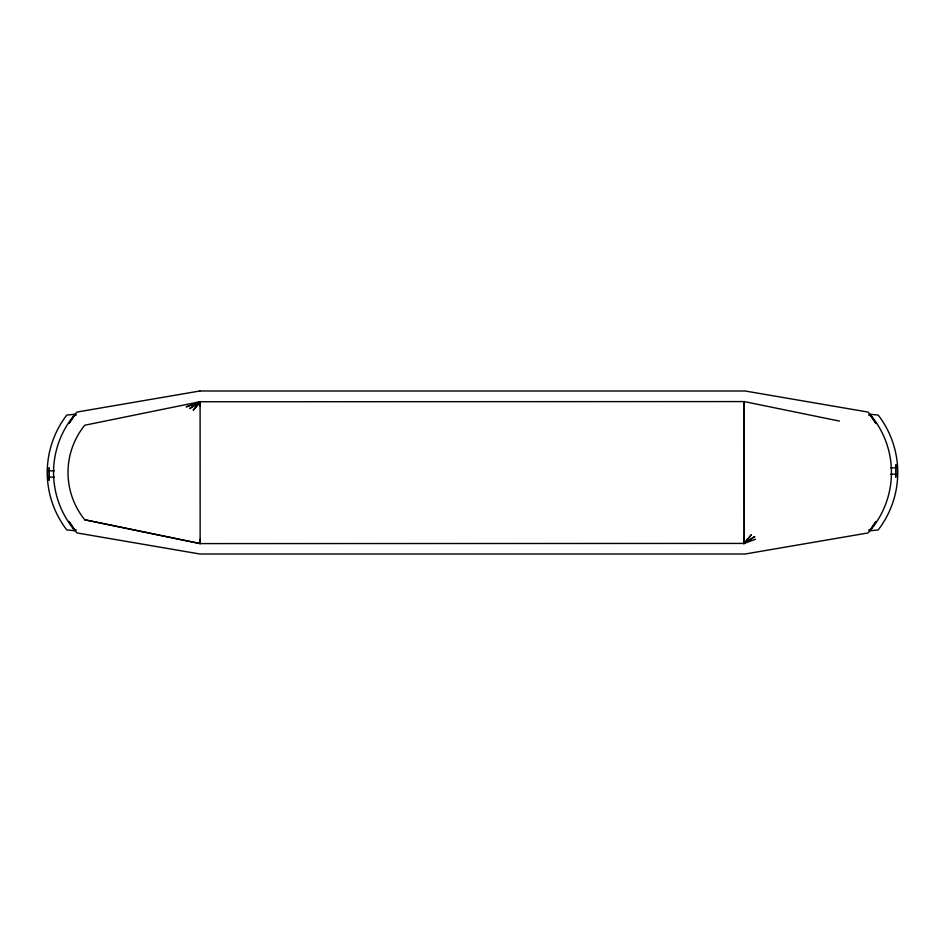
<?xml version="1.0" encoding="UTF-8"?>
<svg xmlns="http://www.w3.org/2000/svg" width="945" height="945" viewBox="0 0 945 945"><rect width="100%" height="100%" fill="white"/><g stroke="black" fill="none" stroke-linecap="round" stroke-linejoin="round"><path stroke-width="1.42" d="M74.738 415.079L68.914 423.561A94.098 94.098 0 0 1 74.738 415.079L76.321 415.079M870.215 529.921L876.039 521.439A94.098 94.098 0 0 1 870.215 529.921L868.632 529.921M744.247 537.575L744.247 543.422L200.139 543.599L84.755 519.774A75.127 75.127 0 0 1 84.755 425.226L200.753 401.578L193.158 410.224L200.494 401.649L189.697 408.547L200.364 401.684M743.845 543.529L754.653 536.63L743.845 543.529L755.516 539.241M200.494 401.649L186.224 406.882L200.623 401.613M743.715 543.564L744.247 543.422A530.334 0.732 90 0 0 744.199 401.578L200.092 401.755L200.104 406.137M200.222 401.719L200.092 401.755A530.334 0.732 90 0 1 200.127 484.525L200.139 543.599L84.755 519.774M75.588 414.17L66.8 415.079A94.098 94.098 0 0 0 66.8 529.921L75.588 530.83M869.412 530.83L878.2 529.921A94.098 94.098 0 0 0 878.2 415.079L869.412 414.17M868.632 415.079L870.215 415.079A94.098 94.098 0 0 1 876.039 423.561L870.215 415.079M890.627 467.834L895.706 467.834M49.246 470.823L54.326 470.823M890.627 474.177L895.706 474.177M49.246 477.166L54.326 477.166M74.738 529.921L68.914 521.439A94.098 94.098 0 0 0 74.738 529.921L76.321 529.921M839.443 421.092L744.199 401.578L744.211 460.64A530.334 0.732 90 0 0 744.247 543.422M744.199 401.578L744.199 405.972M200.139 539.205L200.139 543.599M897.301 464.656L897.301 477.355M895.706 464.656L895.706 477.355M49.246 467.645L49.246 480.343M47.663 467.645L47.663 480.343M751.18 534.953L744.117 543.446L751.18 534.953M199.856 390.994L77.029 412.044A89.562 89.562 0 0 0 77.029 532.945L199.903 554.006L745.144 554.006L867.971 532.956A89.562 89.562 0 0 0 867.971 412.055L745.097 390.994L199.856 390.994"/></g></svg>
